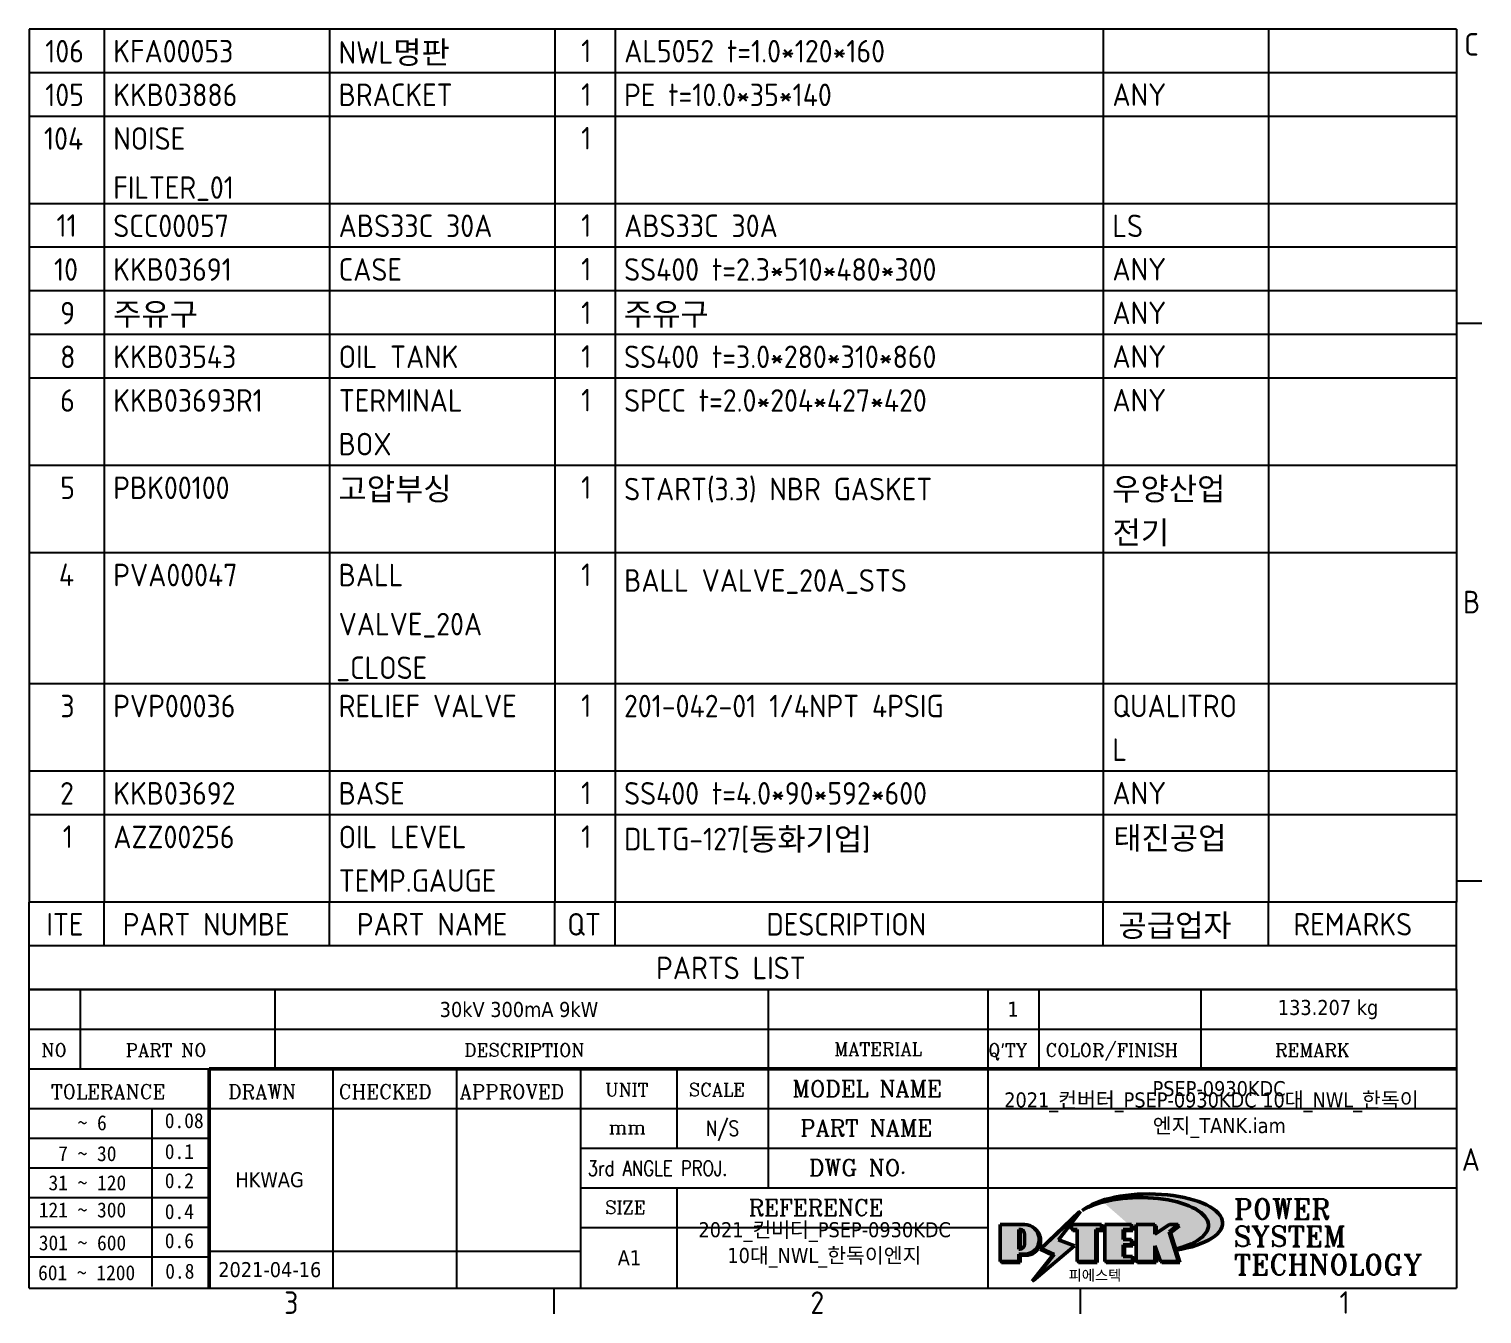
# Model space of a CAD drawing. Header units: millimetres. Extents: x 0 to 4205, y 0 to 2970.
# Drawn here: x 3155 to 4122, y 83 to 938 of the extents above; entities that cross this region are included whole.
import ezdxf
from ezdxf.enums import TextEntityAlignment as Align

# ---------------------------------------------------------------- set-up
doc = ezdxf.new("R2010")
doc.units = ezdxf.units.MM
doc.header["$LTSCALE"] = 5
doc.layers.get('0').update_dxf_attribs({"color": 3, "lineweight": 25})
for name, color, linetype, lineweight in [('경계(ISO)', 7, 'Continuous', 25), ('기호(ISO)', 5, 'Continuous', 25), ('제목(ISO)', 5, 'Continuous', 50), ('해치(ISO)', 7, 'Continuous', 18)]:
    doc.layers.add(name, color=color, linetype=linetype, lineweight=lineweight)
doc.styles.add('HAN_291', font='')
doc.styles.add('HAN_370', font='', dxfattribs={"width": 2})
doc.styles.add('RC_284', font='ROMANC.shx')
doc.styles.add('RC_287', font='ROMANC.shx')
doc.styles.add('RC_292', font='ROMANC.shx')
doc.styles.add('ROMANT_294', font='romant.shx')
doc.styles.add('문자 텍스트_PSTEK_POSCO', font='isocp.shx')
doc.styles.add('텍스트 스타일198', font='tahoma.ttf')
doc.styles.add('텍스트 스타일333', font='ROMANC.shx', dxfattribs={"width": 0.800000011920929})
doc.styles.get('HAN_291').set_extended_font_data('GulimChe')
doc.styles.get('HAN_370').set_extended_font_data('GulimChe')

# ---------------------------------------------------------------- blocks, each defined once
blk = doc.blocks.new('경계 Default Border')
at = {"layer": '경계(ISO)'}
for p, q in [((820.9999847412109, 148.5000038146973), (824.4000244140625, 148.5000038146973)), ((820.9999847412109, 74.25000190734863), (824.4000244140625, 74.25000190734863)), ((700.8333587646484, 20), (700.8333587646484, 16.59999966621399)), ((770.9166717529297, 20), (770.9166717529297, 16.59999966621399))]:
    blk.add_line(p, q, dxfattribs=at)
at = {"layer": '경계(ISO)', "color": 2, "char_height": 3.00000011920929, "attachment_point": 7, "style": '문자 텍스트_PSTEK_POSCO'}
for s, insert in [('C', (822.0445395201643, 184.0963944559917)), ('B', (821.878270202895, 109.8463944559917)), ('A', (821.7144008173592, 35.61784856929444)), ('3', (664.9602061896203, 16.57139439638704)), ('2', (735.0027394168841, 16.57139439638704)), ('1', (805.4443994374815, 16.59999988079071))]:
    blk.add_mtext(s, dxfattribs=dict(at, insert=insert))
blk = doc.blocks.new('제목 블록 PSTEK')
for color, points in [(252, [(317.2195697678507, 17.0593801673321), (322.0326348870767, 21.62682475217465), (322.2781991042243, 21.94392121864296), (317.0471853425802, 16.97985676345368), (318.7512090904202, 16.1899260703855), (316.0018030350395, 12.71868385740789), (316.3356552234328, 13.00206718743325), (318.9235935156908, 16.2694494742633)]), (5, [(321.6183518841322, 17.4193704504104), (319.5281351041078, 18.24969419629727), (322.4505835294948, 22.02344462252142), (317.2195697678507, 17.0593801673321), (318.9235935156908, 16.2694494742633), (316.1741874603099, 12.79820726128571)]), (1, [(324.4839107253602, 19.60711530335299), (325.2419748254881, 19.60711530335299), (325.2419748254881, 20.25857663940324), (321.2266040451076, 20.25857663940324), (321.2266040451076, 19.60711530335299), (321.9846681452406, 19.60711530335299), (321.9846681452406, 15.3430047401139), (324.4839107253602, 15.3430047401139)]), (252, [(321.9846681452406, 19.60711530335299), (321.4042753185749, 19.60711530335299), (321.4042753185749, 19.45905590879572), (321.9846681452406, 19.45905590879572)]), (252, [(324.6615819988275, 19.45905590879572), (325.4196460989604, 19.45905590879572), (325.4196460989604, 20.11051724484596), (325.2419748254881, 20.11051724484596), (325.2419748254881, 19.60711530335299), (324.4839107253602, 19.60711530335299), (324.4839107253602, 15.3430047401139), (322.1623394187076, 15.3430047401139), (322.1623394187076, 15.19494534555726), (324.6615819988275, 15.19494534555726)]), (1, [(329.2277337269622, 20.25857663940324), (325.65654113025, 20.25857663940324), (325.65654113025, 15.3430047401139), (329.3580259941756, 15.3430047401139), (329.3580259941756, 15.9944660761648), (328.1137701654877, 15.9944660761648), (328.1137701654877, 17.56360607323003), (329.2277337269622, 17.56360607323003), (329.2277337269622, 18.25543873810179), (328.1137701654877, 18.25543873810179), (328.1137701654877, 19.60711530335299), (329.2277337269622, 19.60711530335299)]), (252, [(328.2914414389548, 19.45905590879572), (329.4054050004294, 19.45905590879572), (329.4054050004294, 20.11051724484596), (329.2277337269622, 20.11051724484596), (329.2277337269622, 19.60711530335299), (328.1137701654877, 19.60711530335299), (328.1137701654877, 18.25543873810179), (328.2914414389548, 18.25543873810179)]), (1, [(332.3312149849806, 20.25857663940324), (329.8592894925411, 20.25857663940324), (329.8592894925411, 15.3430047401139), (332.3312149849806, 15.3430047401139), (332.3312149849806, 17.4318630164523), (333.0701931098801, 15.3430047401139), (335.4855464857051, 15.3430047401139), (334.2514536401189, 19.30614745124769), (335.4379594596742, 20.25857663940324), (334.3071782107978, 20.25857663940324), (332.3312149849806, 18.99741471888304)]), (252, [(332.5088862584528, 20.1105172448466), (332.3312149849806, 20.1105172448466), (332.3312149849806, 18.99741471888368), (332.5088862584528, 19.11081371413894)]), (252, [(335.6156307331414, 20.11051724484596), (335.2535118015555, 20.11051724484596), (334.2514536401189, 19.30614745124769), (335.4855464857051, 15.3430047401139), (333.1954852176545, 15.3430047401139), (333.2478643833523, 15.19494534555726), (335.6632177591723, 15.19494534555726), (334.4291249135862, 19.15808805669106)]), (252, [(328.2914414389548, 17.41554667867274), (329.4054050004294, 17.41554667867274), (329.4054050004294, 18.10737934354514), (329.2277337269622, 18.10737934354514), (329.2277337269622, 17.56360607323003), (328.1137701654877, 17.56360607323003), (328.1137701654877, 15.9944660761648), (328.2914414389548, 15.9944660761648)]), (252, [(332.5088862584528, 16.92964231796647), (332.3312149849806, 17.43186301645164), (332.3312149849806, 15.3430047401139), (330.0369607660135, 15.3430047401139), (330.0369607660135, 15.19494534555726), (332.5088862584528, 15.19494534555726)]), (252, [(329.5356972676428, 15.8464066816075), (329.3580259941756, 15.8464066816075), (329.3580259941756, 15.3430047401139), (325.8342124037171, 15.3430047401139), (325.8342124037171, 15.19494534555726), (329.5356972676428, 15.19494534555726)])]:
    blk.add_hatch(color=color).paths.add_polyline_path(points)
h = blk.add_hatch(color=1)
edge = h.paths.add_edge_path(flags=0)
edge.add_line((314.2242174273352, 19.60711530335299), (314.2242174273352, 17.00126995915134))
edge.add_line((314.2242174273352, 17.00126995915134), (314.3485873187598, 17.00126995915134))
edge.add_arc((314.3485873187598, 17.6527312952023), 0.6514613360509371, 270, 360)
edge.add_line((315.0000486548106, 17.6527312952023), (315.0000486548106, 18.95565396730211))
edge.add_arc((314.3485873187598, 18.95565396730212), 0.6514613360508712, 0, 90)
edge.add_line((314.3485873187598, 19.60711530335299), (314.2242174273352, 19.60711530335299))
edge = h.paths.add_edge_path()
edge.add_arc((314.9847713324306, 18.28938669179658), 1.969189947606664, 269.9999999999959, 450)
edge.add_line((314.9847713324306, 20.25857663940318), (311.7664314776902, 20.25857663940324))
edge.add_line((311.7664314776902, 20.25857663940324), (311.7664314776902, 15.3430047401139))
edge.add_line((311.7664314776902, 15.3430047401139), (314.2242174273352, 15.3430047401139))
edge.add_line((314.2242174273352, 15.3430047401139), (314.2242174273352, 16.32019674418991))
edge.add_line((314.2242174273352, 16.32019674418991), (314.9847713324307, 16.32019674418991))
h = blk.add_hatch(color=252)
edge = h.paths.add_edge_path()
edge.add_arc((314.9847713324309, 18.28938669179657), 1.969189947606666, 270, 406.8278729790604)
edge.add_arc((315.1624426058984, 18.1413272972396), 1.969189947606962, -90, 53.560984836317004, ccw=False)
edge.add_line((315.1624426058984, 16.17213734963263), (314.4018887008024, 16.17213734963263))
edge.add_line((314.4018887008024, 16.17213734963263), (314.4018887008024, 15.19494534555726))
edge.add_line((314.4018887008024, 15.19494534555726), (311.9441027511573, 15.19494534555726))
edge.add_line((311.9441027511573, 15.19494534555726), (311.9441027511573, 15.3430047401139))
edge.add_line((311.9441027511573, 15.3430047401139), (314.2242174273352, 15.3430047401139))
edge.add_line((314.2242174273352, 15.3430047401139), (314.2242174273352, 16.32019674418991))
edge.add_line((314.2242174273352, 16.32019674418991), (314.9847713324309, 16.32019674418991))
h = blk.add_hatch(color=252)
edge = h.paths.add_edge_path()
edge.add_line((314.4018887008024, 19.45905590879572), (314.5262585922315, 19.45905590879572))
edge.add_arc((314.5262585922314, 18.80759457274939), 0.6514613360463194, 60.4189348879147, 90.00000000000318, ccw=False)
edge.add_arc((314.3485873187602, 18.95565396730057), 0.6514613360524251, 39.96992292766206, 90.00000000009999)
edge.add_line((314.3485873187591, 19.60711530335307), (314.2242174273352, 19.60711530335298))
edge.add_line((314.2242174273352, 19.60711530335299), (314.2242174273352, 17.00126995915134))
edge.add_line((314.2242174273352, 17.00126995915134), (314.3485873187591, 17.00126995915134))
edge.add_arc((314.3485873187568, 17.652731295233), 0.6514613360816299, 270.0000000002, 274.6930825552478)
edge.add_line((314.4018887008024, 17.0034541317032), (314.4018887008024, 19.45905590879572))
at = {"layer": '해치(ISO)'}
h = blk.add_hatch(color=140, dxfattribs=at)
edge = h.paths.add_edge_path()
edge.add_ellipse((330.3660919371412, 20.15576403068321), major_axis=(9.100907360794343, 0), ratio=0.4069904968023172, start_angle=301.3098473703837, end_angle=507.7436900681698)
edge.add_ellipse((331.5340919371412, 20.4634168429492), major_axis=(-9.82350664112931, 0), ratio=0.3942600559756514, start_angle=111.51207141178469, end_angle=334.47025347086895, ccw=False)
edge.add_line((335.1363447531188, 16.8601935978785), (335.0955236905705, 16.99119398620872))
at = {"color": 180}
for p, q in [((182.475792979055, 11.79100474011392), (182.4757929790549, 51.56524660363496)), ((182.4757929790549, 51.56524660363496), (372.4757929537551, 51.56524660363496)), ((189.2651435055721, 51.56524660363496), (189.2651435055722, 41.00524660363494)), ((215.2152739891528, 41.00524660363494), (215.2152739891528, 51.56524660363496)), ((280.8758854511282, 51.56524660363496), (280.8758854511282, 41.00524660363494)), ((310.0881549537552, 51.56524660363496), (310.0881549537553, 41.00524660363494)), ((316.9044520275131, 51.56524660363496), (316.9044520275127, 41.00524660363494)), ((338.4566026226726, 51.56524660363496), (338.4566026226727, 41.00524660363494)), ((372.4757929537551, 51.56524660363496), (372.4757929537551, 11.79100474011389)), ((182.475792979055, 46.2852466036349), (372.4757929537551, 46.28524660363492)), ((182.475792979055, 41.00524660363493), (206.451475290024, 41.00524660363493)), ((222.9401812389276, 11.79100474011392), (222.9401812389276, 41.00524660363494)), ((239.4288871878316, 11.79100474011392), (239.4288871878316, 41.00524660363494)), ((255.9175931367356, 11.79100474011392), (255.9175931367356, 41.00524660363494)), ((268.6918866058747, 41.00524660363494), (268.6918866058747, 30.44524660363498)), ((280.8758854511282, 41.00524660363494), (280.8758854511282, 25.16524660363502)), ((310.088154953755, 41.00524660363494), (310.088154953755, 11.79100474011392)), ((182.475792979055, 35.72524660363497), (206.451475290024, 35.72524660363497)), ((198.8621818849491, 12.02524660363491), (198.8621818849491, 35.72524660363497)), ((206.451475290024, 35.72524660363497), (372.4757929537551, 35.72524660363497)), ((182.475792979055, 31.77524660363492), (206.451475290024, 31.77524660363492)), ((255.917593136736, 30.44524660363498), (372.4757929537552, 30.44524660363501)), ((182.475792979055, 27.82524660363487), (206.451475290024, 27.82524660363487)), ((255.9175931367359, 25.16524660363502), (372.4757929537552, 25.165246603635)), ((268.6918866058744, 25.16524660363502), (268.6918866058744, 11.79100474011392)), ((182.475792979055, 23.87524660363505), (206.451475290024, 23.87524660363505)), ((182.475792979055, 19.92524660363478), (206.451475290024, 19.92524660363478)), ((255.9175931367359, 19.88524660363481), (310.0881549537553, 19.88524660363481)), ((182.475792979055, 15.97524660363496), (206.451475290024, 15.97524660363496)), ((206.451475290024, 16.74100474011396), (255.9175931367359, 16.74100474011396)), ((182.475792979055, 11.79100474011392), (372.4757929537551, 11.79100474011389))]:
    blk.add_line(p, q, dxfattribs=at)
at = {"color": 7, "lineweight": 50}
for p, q in [((206.4514752900237, 11.79100474011392), (206.4514752900237, 41.00524660363494)), ((206.451475290024, 41.00524660363494), (372.4757929537551, 41.00524660363496))]:
    blk.add_line(p, q, dxfattribs=at)
at = {"color": 7}
for p, q in [((322.2781991042243, 21.94392121864296), (317.0471853425802, 16.97985676345368)), ((322.4505835294948, 22.02344462252142), (317.2195697678507, 17.0593801673321)), ((317.2195697678507, 17.0593801673321), (322.0326348870767, 21.62682475217465)), ((319.5281351041078, 18.24969419629727), (322.4505835294948, 22.02344462252142)), ((322.0326348870767, 21.62682475217465), (322.2781991042243, 21.94392121864296)), ((311.7664314776902, 20.25900474011391), (311.7664314776902, 15.34300474011391)), ((314.9847713324309, 20.25857663940324), (311.7664314776902, 20.25857663940324)), ((314.9847713324309, 20.25857663940324), (311.7664314776902, 20.25857663940324)), ((311.7664314776902, 20.25857663940324), (311.7664314776902, 15.3430047401139)), ((314.2242174273352, 17.00126995915134), (314.2242174273352, 19.60711530335299)), ((314.2242174273352, 19.60711530335299), (314.3485873187591, 19.60711530335299)), ((314.3485873187591, 19.60711530335299), (314.2242174273352, 19.60711530335299)), ((314.2242174273352, 19.60711530335299), (314.2242174273352, 17.00126995915134)), ((314.2242174273352, 17.00126995915134), (314.2242174273352, 19.60711530335299)), ((314.2242174273352, 19.60711530335299), (314.3485873187591, 19.60711530335299)), ((314.4018887008024, 19.45905590879572), (314.5262585922314, 19.45905590879572)), ((314.4018887008024, 17.0034541317032), (314.4018887008024, 19.45905590879572)), ((325.2419748254881, 20.25857663940324), (321.2266040451076, 20.25857663940324)), ((321.2266040451076, 20.25857663940324), (321.2266040451076, 19.60711530335299)), ((325.2419748254881, 20.25857663940324), (321.2266040451076, 20.25857663940324)), ((321.2266040451076, 20.25857663940324), (321.2266040451076, 19.60711530335299)), ((321.2266040451076, 19.60711530335299), (321.9846681452406, 19.60711530335299)), ((321.2266040451076, 19.60711530335299), (321.9846681452406, 19.60711530335299)), ((321.4042753185749, 19.60711530335299), (321.4042753185749, 19.45905590879572)), ((321.9846681452406, 19.60711530335299), (321.4042753185749, 19.60711530335299)), ((321.4042753185749, 19.45905590879572), (321.9846681452406, 19.45905590879572)), ((321.9846681452406, 19.60711530335299), (321.9846681452406, 15.3430047401139)), ((321.9846681452406, 19.45905590879572), (321.9846681452406, 19.60711530335299)), ((321.9846681452406, 19.60711530335299), (321.9846681452406, 15.3430047401139)), ((324.4839107253602, 19.60711530335299), (325.2419748254881, 19.60711530335299)), ((324.4839107253602, 15.3430047401139), (324.4839107253602, 19.60711530335299)), ((325.2419748254881, 19.60711530335299), (324.4839107253602, 19.60711530335299)), ((324.4839107253602, 19.60711530335299), (324.4839107253602, 15.3430047401139)), ((324.4839107253602, 19.60711530335299), (325.2419748254881, 19.60711530335299)), ((324.4839107253602, 15.3430047401139), (324.4839107253602, 19.60711530335299)), ((324.6615819988275, 19.45905590879572), (325.4196460989604, 19.45905590879572)), ((324.6615819988275, 15.19494534555726), (324.6615819988275, 19.45905590879572)), ((325.2419748254881, 19.60711530335299), (325.2419748254881, 20.25857663940324)), ((325.2419748254881, 19.60711530335299), (325.2419748254881, 20.25857663940324)), ((325.4196460989604, 20.11051724484596), (325.2419748254881, 20.11051724484596)), ((325.2419748254881, 20.11051724484596), (325.2419748254881, 19.60711530335299)), ((325.4196460989604, 19.45905590879572), (325.4196460989604, 20.11051724484596)), ((329.2277337269622, 20.25857663940324), (325.65654113025, 20.25857663940324)), ((325.65654113025, 20.25857663940324), (325.65654113025, 15.3430047401139)), ((325.65654113025, 20.25857663940324), (325.65654113025, 15.3430047401139)), ((329.2277337269622, 20.25857663940324), (325.65654113025, 20.25857663940324)), ((328.1137701654877, 18.25543873810179), (328.1137701654877, 19.60711530335299)), ((328.1137701654877, 19.60711530335299), (329.2277337269622, 19.60711530335299)), ((329.2277337269622, 19.60711530335299), (328.1137701654877, 19.60711530335299)), ((328.1137701654877, 19.60711530335299), (328.1137701654877, 18.25543873810179)), ((328.1137701654877, 18.25543873810179), (328.1137701654877, 19.60711530335299)), ((328.1137701654877, 19.60711530335299), (329.2277337269622, 19.60711530335299)), ((328.2914414389548, 18.25543873810179), (328.2914414389548, 19.45905590879572)), ((328.2914414389548, 19.45905590879572), (329.4054050004294, 19.45905590879572)), ((329.2277337269622, 19.60711530335299), (329.2277337269622, 20.25857663940324)), ((329.2277337269622, 19.60711530335299), (329.2277337269622, 20.25857663940324)), ((329.4054050004294, 20.11051724484596), (329.2277337269622, 20.11051724484596)), ((329.2277337269622, 20.11051724484596), (329.2277337269622, 19.60711530335299)), ((329.4054050004294, 19.45905590879572), (329.4054050004294, 20.11051724484596)), ((332.3312149849806, 20.25857663940324), (329.8592894925411, 20.25857663940324)), ((329.8592894925411, 20.25857663940324), (329.8592894925411, 15.3430047401139)), ((329.8592894925411, 20.25857663940324), (329.8592894925411, 15.3430047401139)), ((332.3312149849806, 20.25857663940324), (329.8592894925411, 20.25857663940324)), ((334.3071782107978, 20.25857663940324), (332.3312149849806, 18.99741471888304)), ((332.3312149849806, 18.99741471888304), (332.3312149849806, 20.25857663940324)), ((334.3071782107978, 20.25857663940324), (332.3312149849806, 18.99741471888304)), ((332.3312149849806, 18.99741471888304), (332.3312149849806, 20.25857663940324)), ((332.5088862584528, 20.1105172448466), (332.3312149849806, 20.1105172448466)), ((332.3312149849806, 20.1105172448466), (332.3312149849806, 18.99741471888368)), ((332.5088862584528, 19.11081371413894), (332.5088862584528, 20.1105172448466)), ((334.2514536401189, 19.30614745124769), (335.4379594596742, 20.25857663940324)), ((334.2514536401189, 19.30614745124769), (335.4379594596742, 20.25857663940324)), ((335.2535118015555, 20.11051724484596), (334.2514536401189, 19.30614745124769)), ((335.4379594596742, 20.25857663940324), (334.3071782107978, 20.25857663940324)), ((335.4379594596742, 20.25857663940324), (334.3071782107978, 20.25857663940324)), ((334.4291249135862, 19.15808805669104), (335.6156307331414, 20.11051724484596)), ((335.6156307331414, 20.11051724484596), (335.2535118015555, 20.11051724484596)), ((315.0000486548106, 18.95565396730275), (315.0000486548106, 17.65273129520161)), ((315.0000486548106, 18.95565396730275), (315.0000486548106, 17.65273129520161)), ((316.1741874603099, 12.79820726128571), (321.6183518841322, 17.4193704504104)), ((321.6183518841322, 17.4193704504104), (319.5281351041078, 18.24969419629727)), ((329.2277337269622, 18.25543873810179), (328.1137701654877, 18.25543873810179)), ((328.1137701654877, 18.25543873810179), (328.2914414389548, 18.25543873810179)), ((329.2277337269622, 18.25543873810179), (328.1137701654877, 18.25543873810179)), ((328.1137701654877, 17.56360607323003), (329.2277337269622, 17.56360607323003)), ((328.1137701654877, 15.9944660761648), (328.1137701654877, 17.56360607323003)), ((329.2277337269622, 17.56360607323003), (328.1137701654877, 17.56360607323003)), ((328.1137701654877, 17.56360607323003), (328.1137701654877, 15.9944660761648)), ((328.1137701654877, 17.56360607323003), (329.2277337269622, 17.56360607323003)), ((328.1137701654877, 15.9944660761648), (328.1137701654877, 17.56360607323003)), ((328.2914414389548, 15.9944660761648), (328.2914414389548, 17.41554667867274)), ((328.2914414389548, 17.41554667867274), (329.4054050004294, 17.41554667867274)), ((329.2277337269622, 17.56360607323003), (329.2277337269622, 18.25543873810179)), ((329.2277337269622, 17.56360607323003), (329.2277337269622, 18.25543873810179)), ((329.4054050004294, 18.10737934354514), (329.2277337269622, 18.10737934354514)), ((329.2277337269622, 18.10737934354514), (329.2277337269622, 17.56360607323003)), ((329.4054050004294, 17.41554667867274), (329.4054050004294, 18.10737934354514)), ((332.3312149849806, 18.99741471888368), (332.5088862584528, 19.11081371413894)), ((332.3312149849806, 17.4318630164523), (333.0701931098801, 15.3430047401139)), ((332.3312149849806, 15.3430047401139), (332.3312149849806, 17.4318630164523)), ((332.5088862584528, 16.92964231796647), (332.3312149849806, 17.43186301645164)), ((332.3312149849806, 17.43186301645164), (332.3312149849806, 15.3430047401139)), ((332.3312149849806, 17.4318630164523), (333.0701931098801, 15.3430047401139)), ((332.3312149849806, 15.3430047401139), (332.3312149849806, 17.4318630164523)), ((335.4855464857051, 15.3430047401139), (334.2514536401189, 19.30614745124769)), ((334.2514536401189, 19.30614745124769), (335.4855464857051, 15.3430047401139)), ((335.4855464857051, 15.3430047401139), (334.2514536401189, 19.30614745124769)), ((335.6632177591723, 15.19494534555726), (334.4291249135862, 19.15808805669104)), ((345.0447381189468, 17.50375595811051), (344.9867755289346, 17.689895936919)), ((314.3485873187591, 17.00126995915134), (314.2242174273352, 17.00126995915134)), ((314.2242174273352, 17.00126995915134), (314.3485873187591, 17.00126995915134)), ((314.3485873187591, 17.00126995915134), (314.2242174273352, 17.00126995915134)), ((314.2242174273352, 16.32019674418991), (314.9847713324309, 16.32019674418991)), ((314.2242174273352, 15.3430047401139), (314.2242174273352, 16.32019674418991)), ((314.9847713324309, 16.32019674418991), (314.2242174273352, 16.32019674418991)), ((314.2242174273352, 16.32019674418991), (314.2242174273352, 15.3430047401139)), ((314.2242174273352, 16.32019674418991), (314.9847713324309, 16.32019674418991)), ((314.2242174273352, 15.3430047401139), (314.2242174273352, 16.32019674418991)), ((314.4018887008024, 16.17213734963263), (315.162442605898, 16.17213734963263)), ((314.4018887008024, 15.19494534555726), (314.4018887008024, 16.17213734963263)), ((318.7512090904202, 16.1899260703855), (316.0018030350395, 12.71868385740789)), ((318.9235935156908, 16.2694494742633), (316.1741874603099, 12.79820726128571)), ((316.3356552234328, 13.00206718743325), (318.9235935156908, 16.2694494742633)), ((317.0471853425802, 16.97985676345368), (318.7512090904202, 16.1899260703855)), ((318.9235935156908, 16.2694494742633), (317.2195697678507, 17.0593801673321)), ((317.2195697678507, 17.0593801673321), (318.9235935156908, 16.2694494742633)), ((329.3580259941756, 15.9944660761648), (328.1137701654877, 15.9944660761648)), ((328.1137701654877, 15.9944660761648), (328.2914414389548, 15.9944660761648)), ((329.3580259941756, 15.9944660761648), (328.1137701654877, 15.9944660761648)), ((329.3580259941756, 15.3430047401139), (329.3580259941756, 15.9944660761648)), ((329.3580259941756, 15.3430047401139), (329.3580259941756, 15.9944660761648)), ((329.5356972676428, 15.8464066816075), (329.3580259941756, 15.8464066816075)), ((329.3580259941756, 15.8464066816075), (329.3580259941756, 15.3430047401139)), ((329.5356972676428, 15.19494534555726), (329.5356972676428, 15.8464066816075)), ((332.5088862584528, 15.19494534555726), (332.5088862584528, 16.92964231796647)), ((311.7664314776902, 15.3430047401139), (314.2242174273352, 15.3430047401139)), ((311.7664314776902, 15.3430047401139), (314.2242174273352, 15.3430047401139)), ((314.2242174273352, 15.3430047401139), (311.9441027511573, 15.3430047401139)), ((311.9441027511573, 15.3430047401139), (311.9441027511573, 15.19494534555726)), ((311.9441027511573, 15.19494534555726), (314.4018887008024, 15.19494534555726)), ((321.9846681452406, 15.3430047401139), (324.4839107253602, 15.3430047401139)), ((321.9846681452406, 15.3430047401139), (324.4839107253602, 15.3430047401139)), ((324.4839107253602, 15.3430047401139), (322.1623394187076, 15.3430047401139)), ((322.1623394187076, 15.3430047401139), (322.1623394187076, 15.19494534555726)), ((322.1623394187076, 15.19494534555726), (324.6615819988275, 15.19494534555726)), ((325.65654113025, 15.3430047401139), (329.3580259941756, 15.3430047401139)), ((325.65654113025, 15.3430047401139), (329.3580259941756, 15.3430047401139)), ((329.3580259941756, 15.3430047401139), (325.8342124037171, 15.3430047401139)), ((325.8342124037171, 15.3430047401139), (325.8342124037171, 15.19494534555726)), ((325.8342124037171, 15.19494534555726), (329.5356972676428, 15.19494534555726)), ((329.8592894925411, 15.3430047401139), (332.3312149849806, 15.3430047401139)), ((329.8592894925411, 15.3430047401139), (332.3312149849806, 15.3430047401139)), ((332.3312149849806, 15.3430047401139), (330.0369607660135, 15.3430047401139)), ((330.0369607660135, 15.3430047401139), (330.0369607660135, 15.19494534555726)), ((330.0369607660135, 15.19494534555726), (332.5088862584528, 15.19494534555726)), ((333.0701931098801, 15.3430047401139), (335.4855464857051, 15.3430047401139)), ((333.0701931098801, 15.3430047401139), (335.4855464857051, 15.3430047401139)), ((335.4855464857051, 15.3430047401139), (333.1954852176545, 15.3430047401139)), ((333.1954852176545, 15.3430047401139), (333.2478643833523, 15.19494534555726)), ((333.2478643833523, 15.19494534555726), (335.6632177591723, 15.19494534555726)), ((316.0018030350395, 12.71868385740789), (316.3356552234328, 13.00206718743325))]:
    blk.add_line(p, q, dxfattribs=at)
at = {"color": 5}
for p, q in [((322.4505835294948, 22.02344462252142), (317.2195697678507, 17.0593801673321)), ((319.5281351041078, 18.24969419629727), (322.4505835294948, 22.02344462252142)), ((316.1741874603099, 12.79820726128571), (321.6183518841322, 17.4193704504104)), ((321.6183518841322, 17.4193704504104), (319.5281351041078, 18.24969419629727)), ((318.9235935156908, 16.2694494742633), (316.1741874603099, 12.79820726128571)), ((317.2195697678507, 17.0593801673321), (318.9235935156908, 16.2694494742633))]:
    blk.add_line(p, q, dxfattribs=at)
at = {"color": 1}
for p, q in [((314.9847713324309, 20.25857663940324), (311.7664314776902, 20.25857663940324)), ((311.7664314776902, 20.25857663940324), (311.7664314776902, 15.3430047401139)), ((314.2242174273352, 17.00126995915134), (314.2242174273352, 19.60711530335299)), ((314.2242174273352, 19.60711530335299), (314.3485873187591, 19.60711530335299)), ((325.2419748254881, 20.25857663940324), (321.2266040451076, 20.25857663940324)), ((321.2266040451076, 20.25857663940324), (321.2266040451076, 19.60711530335299)), ((321.2266040451076, 19.60711530335299), (321.9846681452406, 19.60711530335299)), ((321.9846681452406, 19.60711530335299), (321.9846681452406, 15.3430047401139)), ((324.4839107253602, 19.60711530335299), (325.2419748254881, 19.60711530335299)), ((324.4839107253602, 15.3430047401139), (324.4839107253602, 19.60711530335299)), ((325.2419748254881, 19.60711530335299), (325.2419748254881, 20.25857663940324)), ((329.2277337269622, 20.25857663940324), (325.65654113025, 20.25857663940324)), ((325.65654113025, 20.25857663940324), (325.65654113025, 15.3430047401139)), ((328.1137701654877, 18.25543873810179), (328.1137701654877, 19.60711530335299)), ((328.1137701654877, 19.60711530335299), (329.2277337269622, 19.60711530335299)), ((329.2277337269622, 19.60711530335299), (329.2277337269622, 20.25857663940324)), ((332.3312149849806, 20.25857663940324), (329.8592894925411, 20.25857663940324)), ((329.8592894925411, 20.25857663940324), (329.8592894925411, 15.3430047401139)), ((334.3071782107978, 20.25857663940324), (332.3312149849806, 18.99741471888304)), ((332.3312149849806, 18.99741471888304), (332.3312149849806, 20.25857663940324)), ((334.2514536401189, 19.30614745124769), (335.4379594596742, 20.25857663940324)), ((335.4379594596742, 20.25857663940324), (334.3071782107978, 20.25857663940324)), ((315.0000486548106, 18.95565396730275), (315.0000486548106, 17.65273129520161)), ((329.2277337269622, 18.25543873810179), (328.1137701654877, 18.25543873810179)), ((328.1137701654877, 17.56360607323003), (329.2277337269622, 17.56360607323003)), ((328.1137701654877, 15.9944660761648), (328.1137701654877, 17.56360607323003)), ((329.2277337269622, 17.56360607323003), (329.2277337269622, 18.25543873810179)), ((332.3312149849806, 17.4318630164523), (333.0701931098801, 15.3430047401139)), ((332.3312149849806, 15.3430047401139), (332.3312149849806, 17.4318630164523)), ((335.4855464857051, 15.3430047401139), (334.2514536401189, 19.30614745124769)), ((314.3485873187591, 17.00126995915134), (314.2242174273352, 17.00126995915134)), ((314.2242174273352, 16.32019674418991), (314.9847713324309, 16.32019674418991)), ((314.2242174273352, 15.3430047401139), (314.2242174273352, 16.32019674418991)), ((329.3580259941756, 15.9944660761648), (328.1137701654877, 15.9944660761648)), ((329.3580259941756, 15.3430047401139), (329.3580259941756, 15.9944660761648)), ((311.7664314776902, 15.3430047401139), (314.2242174273352, 15.3430047401139)), ((321.9846681452406, 15.3430047401139), (324.4839107253602, 15.3430047401139)), ((325.65654113025, 15.3430047401139), (329.3580259941756, 15.3430047401139)), ((329.8592894925411, 15.3430047401139), (332.3312149849806, 15.3430047401139)), ((333.0701931098801, 15.3430047401139), (335.4855464857051, 15.3430047401139))]:
    blk.add_line(p, q, dxfattribs=at)
at = {"color": 7}
for centre, radius, start, end in [((314.3485873187598, 18.95565396730211), 0.6514613360508712, 0, 90), ((314.3485873187602, 18.95565396730057), 0.6514613360524251, 39.96992292766117, 90), ((314.3485873187598, 18.95565396730212), 0.6514613360508712, 0, 90), ((314.5262585922314, 18.80759457274939), 0.6514613360463193, 60.41893488791137, 90), ((314.9847713324309, 18.28938669179658), 1.969189947606665, 270, 90), ((314.9847713324309, 18.28938669179658), 1.969189947606665, 270, 90), ((314.9847713324307, 18.2893866917965), 1.969189947606594, 270, 46.82787297909833), ((315.1624426058984, 18.1413272972396), 1.969189947606961, 270, 53.56098483636067), ((314.3485873187597, 17.65273129520228), 0.6514613360509381, 270, 0), ((314.3485873187598, 17.6527312952023), 0.6514613360509381, 270, 0), ((314.3485873187568, 17.652731295233), 0.6514613360816299, 270, 274.6930825552478)]:
    blk.add_arc(centre, radius, start, end, dxfattribs=at)
at = {"color": 1}
for centre, radius, start, end in [((314.3485873187598, 18.95565396730211), 0.6514613360508712, 0, 90), ((314.9847713324309, 18.28938669179657), 1.969189947606665, 270, 90), ((314.3485873187598, 17.6527312952023), 0.6514613360509381, 270, 0)]:
    blk.add_arc(centre, radius, start, end, dxfattribs=at)
at = {"layer": '제목(ISO)', "lineweight": 18}
blk.add_line((182.475792979055, 35.72500474011393), (182.475792979055, 11.79100474011392), dxfattribs=at)
at = {"layer": '제목(ISO)'}
for p, q in [((322.2781991042243, 21.94392121864296), (317.0471853425802, 16.97985676345368)), ((322.4505835294948, 22.02344462252142), (317.2195697678507, 17.0593801673321)), ((317.2195697678507, 17.0593801673321), (322.0326348870767, 21.62682475217465)), ((319.5281351041078, 18.24969419629727), (322.4505835294948, 22.02344462252142)), ((322.0326348870767, 21.62682475217465), (322.2781991042243, 21.94392121864296)), ((314.9847713324306, 20.25857663940324), (311.7664314776902, 20.25857663940324)), ((311.7664314776902, 20.25857663940324), (311.7664314776902, 15.3430047401139)), ((314.2242174273352, 17.00126995915134), (314.2242174273352, 19.60711530335299)), ((314.2242174273352, 19.60711530335299), (314.3485873187598, 19.60711530335299)), ((314.3485873187591, 19.60711530335299), (314.2242174273352, 19.60711530335299)), ((314.2242174273352, 19.60711530335299), (314.2242174273352, 17.00126995915134)), ((314.4018887008024, 19.45905590879572), (314.5262585922314, 19.45905590879572)), ((314.4018887008024, 17.0034541317032), (314.4018887008024, 19.45905590879572)), ((325.2419748254881, 20.25857663940324), (321.2266040451076, 20.25857663940324)), ((321.2266040451076, 20.25857663940324), (321.2266040451076, 19.60711530335299)), ((321.2266040451076, 19.60711530335299), (321.9846681452406, 19.60711530335299)), ((321.9846681452406, 19.60711530335299), (321.4042753185749, 19.60711530335299)), ((321.4042753185749, 19.60711530335299), (321.4042753185749, 19.45905590879572)), ((321.4042753185749, 19.45905590879572), (321.9846681452406, 19.45905590879572)), ((321.9846681452406, 19.60711530335299), (321.9846681452406, 15.3430047401139)), ((321.9846681452406, 19.45905590879572), (321.9846681452406, 19.60711530335299)), ((324.4839107253602, 19.60711530335299), (325.2419748254881, 19.60711530335299)), ((324.4839107253602, 15.3430047401139), (324.4839107253602, 19.60711530335299)), ((325.2419748254881, 19.60711530335299), (324.4839107253602, 19.60711530335299)), ((324.4839107253602, 19.60711530335299), (324.4839107253602, 15.3430047401139)), ((324.6615819988275, 19.45905590879572), (325.4196460989604, 19.45905590879572)), ((324.6615819988275, 15.19494534555726), (324.6615819988275, 19.45905590879572)), ((325.2419748254881, 19.60711530335299), (325.2419748254881, 20.25857663940324)), ((325.4196460989604, 20.11051724484596), (325.2419748254881, 20.11051724484596)), ((325.2419748254881, 20.11051724484596), (325.2419748254881, 19.60711530335299)), ((325.4196460989604, 19.45905590879572), (325.4196460989604, 20.11051724484596)), ((329.2277337269622, 20.25857663940324), (325.65654113025, 20.25857663940324)), ((325.65654113025, 20.25857663940324), (325.65654113025, 15.3430047401139)), ((328.1137701654877, 18.25543873810179), (328.1137701654877, 19.60711530335299)), ((328.1137701654877, 19.60711530335299), (329.2277337269622, 19.60711530335299)), ((329.2277337269622, 19.60711530335299), (328.1137701654877, 19.60711530335299)), ((328.1137701654877, 19.60711530335299), (328.1137701654877, 18.25543873810179)), ((328.2914414389548, 19.45905590879572), (329.4054050004294, 19.45905590879572)), ((328.2914414389548, 18.25543873810179), (328.2914414389548, 19.45905590879572)), ((329.2277337269622, 19.60711530335299), (329.2277337269622, 20.25857663940324)), ((329.4054050004294, 20.11051724484596), (329.2277337269622, 20.11051724484596)), ((329.2277337269622, 20.11051724484596), (329.2277337269622, 19.60711530335299)), ((329.4054050004294, 19.45905590879572), (329.4054050004294, 20.11051724484596)), ((332.3312149849806, 20.25857663940324), (329.8592894925411, 20.25857663940324)), ((329.8592894925411, 20.25857663940324), (329.8592894925411, 15.3430047401139)), ((334.3071782107978, 20.25857663940324), (332.3312149849806, 18.99741471888304)), ((332.3312149849806, 18.99741471888304), (332.3312149849806, 20.25857663940324)), ((332.5088862584528, 20.1105172448466), (332.3312149849806, 20.1105172448466)), ((332.3312149849806, 20.1105172448466), (332.3312149849806, 18.99741471888368)), ((332.5088862584528, 19.11081371413894), (332.5088862584528, 20.1105172448466)), ((334.2514536401189, 19.30614745124769), (335.4379594596742, 20.25857663940324)), ((335.2535118015555, 20.11051724484596), (334.2514536401189, 19.30614745124769)), ((335.4379594596742, 20.25857663940324), (334.3071782107978, 20.25857663940324)), ((334.4291249135862, 19.15808805669106), (335.6156307331414, 20.11051724484596)), ((335.6156307331414, 20.11051724484596), (335.2535118015555, 20.11051724484596)), ((315.0000486548106, 18.95565396730211), (315.0000486548106, 17.6527312952023)), ((316.1741874603099, 12.79820726128571), (321.6183518841322, 17.4193704504104)), ((321.6183518841322, 17.4193704504104), (319.5281351041078, 18.24969419629727)), ((329.2277337269622, 18.25543873810179), (328.1137701654877, 18.25543873810179)), ((328.1137701654877, 18.25543873810179), (328.2914414389548, 18.25543873810179)), ((328.1137701654877, 15.9944660761648), (328.1137701654877, 17.56360607323003)), ((328.1137701654877, 17.56360607323003), (329.2277337269622, 17.56360607323003)), ((329.2277337269622, 17.56360607323003), (328.1137701654877, 17.56360607323003)), ((328.1137701654877, 17.56360607323003), (328.1137701654877, 15.9944660761648)), ((328.2914414389548, 17.41554667867274), (329.4054050004294, 17.41554667867274)), ((328.2914414389548, 15.9944660761648), (328.2914414389548, 17.41554667867274)), ((329.2277337269622, 17.56360607323003), (329.2277337269622, 18.25543873810179)), ((329.4054050004294, 18.10737934354514), (329.2277337269622, 18.10737934354514)), ((329.2277337269622, 18.10737934354514), (329.2277337269622, 17.56360607323003)), ((329.4054050004294, 17.41554667867274), (329.4054050004294, 18.10737934354514)), ((332.3312149849806, 18.99741471888368), (332.5088862584528, 19.11081371413894)), ((332.3312149849806, 15.3430047401139), (332.3312149849806, 17.4318630164523)), ((332.3312149849806, 17.4318630164523), (333.0701931098801, 15.3430047401139)), ((332.5088862584528, 16.92964231796647), (332.3312149849806, 17.43186301645164)), ((332.3312149849806, 17.43186301645164), (332.3312149849806, 15.3430047401139)), ((335.4855464857051, 15.3430047401139), (334.2514536401189, 19.30614745124769)), ((334.2514536401189, 19.30614745124769), (335.4855464857051, 15.3430047401139)), ((335.6632177591723, 15.19494534555726), (334.4291249135862, 19.15808805669106)), ((314.3485873187598, 17.00126995915134), (314.2242174273352, 17.00126995915134)), ((314.2242174273352, 17.00126995915134), (314.3485873187591, 17.00126995915134)), ((314.2242174273352, 15.3430047401139), (314.2242174273352, 16.32019674418991)), ((314.2242174273352, 16.32019674418991), (314.9847713324307, 16.32019674418991)), ((314.9847713324309, 16.32019674418991), (314.2242174273352, 16.32019674418991)), ((314.2242174273352, 16.32019674418991), (314.2242174273352, 15.3430047401139)), ((314.4018887008024, 15.19494534555726), (314.4018887008024, 16.17213734963263)), ((314.4018887008024, 16.17213734963263), (315.1624426058984, 16.17213734963263)), ((318.7512090904202, 16.1899260703855), (316.0018030350395, 12.71868385740789)), ((318.9235935156908, 16.2694494742633), (316.1741874603099, 12.79820726128571)), ((316.3356552234328, 13.00206718743325), (318.9235935156908, 16.2694494742633)), ((317.0471853425802, 16.97985676345368), (318.7512090904202, 16.1899260703855)), ((317.2195697678507, 17.0593801673321), (318.9235935156908, 16.2694494742633)), ((318.9235935156908, 16.2694494742633), (317.2195697678507, 17.0593801673321)), ((329.3580259941756, 15.9944660761648), (328.1137701654877, 15.9944660761648)), ((328.1137701654877, 15.9944660761648), (328.2914414389548, 15.9944660761648)), ((329.3580259941756, 15.3430047401139), (329.3580259941756, 15.9944660761648)), ((329.5356972676428, 15.8464066816075), (329.3580259941756, 15.8464066816075)), ((329.3580259941756, 15.8464066816075), (329.3580259941756, 15.3430047401139)), ((329.5356972676428, 15.19494534555726), (329.5356972676428, 15.8464066816075)), ((332.5088862584528, 15.19494534555726), (332.5088862584528, 16.92964231796647)), ((311.7664314776902, 15.3430047401139), (314.2242174273352, 15.3430047401139)), ((314.2242174273352, 15.3430047401139), (311.9441027511573, 15.3430047401139)), ((311.9441027511573, 15.3430047401139), (311.9441027511573, 15.19494534555726)), ((311.9441027511573, 15.19494534555726), (314.4018887008024, 15.19494534555726)), ((321.9846681452406, 15.3430047401139), (324.4839107253602, 15.3430047401139)), ((324.4839107253602, 15.3430047401139), (322.1623394187076, 15.3430047401139)), ((322.1623394187076, 15.3430047401139), (322.1623394187076, 15.19494534555726)), ((322.1623394187076, 15.19494534555726), (324.6615819988275, 15.19494534555726)), ((325.65654113025, 15.3430047401139), (329.3580259941756, 15.3430047401139)), ((329.3580259941756, 15.3430047401139), (325.8342124037171, 15.3430047401139)), ((325.8342124037171, 15.3430047401139), (325.8342124037171, 15.19494534555726)), ((325.8342124037171, 15.19494534555726), (329.5356972676428, 15.19494534555726)), ((329.8592894925411, 15.3430047401139), (332.3312149849806, 15.3430047401139)), ((332.3312149849806, 15.3430047401139), (330.0369607660135, 15.3430047401139)), ((330.0369607660135, 15.3430047401139), (330.0369607660135, 15.19494534555726)), ((330.0369607660135, 15.19494534555726), (332.5088862584528, 15.19494534555726)), ((333.0701931098801, 15.3430047401139), (335.4855464857051, 15.3430047401139)), ((335.4855464857051, 15.3430047401139), (333.1954852176545, 15.3430047401139)), ((333.1954852176545, 15.3430047401139), (333.2478643833523, 15.19494534555726)), ((333.2478643833523, 15.19494534555726), (335.6632177591723, 15.19494534555726)), ((316.0018030350395, 12.71868385740789), (316.3356552234328, 13.00206718743325))]:
    blk.add_line(p, q, dxfattribs=at)
at = {"layer": '제목(ISO)', "color": 4}
blk.add_line((335.1363447531188, 16.8601935978785), (335.0955236905705, 16.99119398620872), dxfattribs=at)
at = {"layer": '제목(ISO)'}
for centre, radius, start, end in [((314.3485873187598, 18.95565396730212), 0.6514613360508712, 0, 90), ((314.3485873187602, 18.95565396730057), 0.6514613360524251, 39.96992292766117, 90), ((314.5262585922314, 18.80759457274939), 0.6514613360463193, 60.41893488791137, 90), ((314.9847713324306, 18.28938669179658), 1.969189947606664, 46.82787297909431, 90), ((314.9847713324307, 18.2893866917965), 1.969189947606594, 270, 46.82787297909833), ((314.9847713324309, 18.28938669179657), 1.969189947606666, 270, 46.8278729790603), ((315.1624426058984, 18.1413272972396), 1.969189947606962, 270, 53.56098483631701), ((314.3485873187598, 17.6527312952023), 0.6514613360509371, 270, 0), ((314.3485873187568, 17.652731295233), 0.6514613360816299, 270, 274.6930825552478)]:
    blk.add_arc(centre, radius, start, end, dxfattribs=at)
at = {"layer": '제목(ISO)', "color": 4}
for centre, major_axis, ratio, start_param, end_param in [((331.5340919371412, 20.4634168429492), (9.82350664112931, 0), 0.3942600559756514, 5.087845455444478, 8.97919982663645), ((330.3660919371412, 20.15576403068321), (9.100907360794343, 0), 0.4069904968023172, 5.258848905294775, 8.861799147915196)]:
    blk.add_ellipse(centre, major_axis=major_axis, ratio=ratio, start_param=start_param, end_param=end_param, dxfattribs=at)
at = {"color": 2, "style": 'RC_284'}
blk.add_text('MATERIAL', height=1.742399930953979, dxfattribs=at).set_placement((295.4820202024417, 43.64524660363492), align=Align.MIDDLE_CENTER)
at = {"color": 2}
for s, height, style, p in [('COLOR/FINISH', 1.742399930953979, 'RC_284', (317.7725341324144, 42.62317362549192)), ('NO', 1.742399930953979, 'RC_284', (184.135398793432, 42.62317362549192)), ('PART NO', 1.742399930953979, 'RC_284', (195.3359407378685, 42.62317362549192)), ('DESCRIPTION', 1.742399930953979, 'RC_284', (240.4025565652523, 42.62317362549192)), ("Q'TY", 1.742399930953979, 'RC_284', (310.1440786515383, 42.62317362549192)), ('REMARK', 1.742399930953979, 'RC_284', (348.346649953877, 42.62317362549192)), (' TOLERANCE', 1.899999976158142, 'RC_287', (184.0872874387979, 37.00893196870329)), ('DRAWN', 1.899999976158142, 'RC_287', (208.9766620976279, 37.00893196870329)), ('CHECKED', 1.899999976158142, 'RC_287', (223.6856844514997, 37.00893196870329)), ('APPROVED', 1.899999976158142, 'RC_287', (239.7795453577791, 37.00893196870329)), ('UNIT', 1.742399930953979, 'RC_284', (259.1652673287452, 37.34317362549218)), ('SCALE', 1.742399930953979, 'RC_284', (270.2934779252897, 37.34317362549218)), ('MODEL NAME', 2.178000062704086, 'RC_292', (284.096330289083, 37.25462520371384)), ('0.08', 2.000000029802322, 'HAN_291', (200.5467345600617, 33.09873600004101)), ('    ~ 6', 2.000000029802322, 'HAN_291', (183.7721304966814, 32.8176515608431)), ('mm', 1.742399930953979, 'RC_284', (259.6505418159997, 32.3543089683787)), ('PART NAME', 2.178000062704086, 'RC_292', (285.1416959765849, 32.03045329421792)), ('0.1', 2.000000029802322, 'HAN_291', (200.5467345600617, 28.98646558742206)), ('  7 ~ 30', 2.000000029802322, 'HAN_291', (183.7721304966814, 28.70538114822415)), ('0.2', 2.000000029802322, 'HAN_291', (200.5467345600617, 25.10736625836028)), (' DWG NO.', 2.178000062704086, 'RC_292', (284.8124284083233, 26.75045329421772)), (' 31 ~ 120', 2.000000029802322, 'HAN_291', (183.7721304966814, 24.82628181916237)), ('SIZE', 1.742399930953979, 'RC_284', (259.1652673287452, 21.69497768947366)), ('REFERENCE', 2.178000062704086, 'RC_292', (278.2741065029841, 21.43214925458022)), ('121 ~ 300', 2.000000029802322, 'HAN_291', (183.7721304966814, 21.21401206133254)), ('0.4', 2.000000029802322, 'HAN_291', (200.5467345600617, 20.99509650053045)), ('301 ~ 600', 2.000000029802322, 'HAN_291', (183.7721304966814, 16.83491273227077)), ('0.6', 2.000000029802322, 'HAN_291', (200.5467345600617, 17.11599717146868)), ('601 ~ 1200', 2.000000029802322, 'HAN_291', (183.6802025156883, 12.84759660881125)), ('0.8', 2.000000029802322, 'HAN_291', (200.6097246063884, 13.05732192299702))]:
    blk.add_text(s, height=height, dxfattribs=dict(at, style=style)).set_placement(p)
at = {"color": 7, "style": '텍스트 스타일333', "width": 0.7999999523162842}
blk.add_text('N/S', height=2.000000029802322, dxfattribs=at).set_placement((274.7838860285014, 33.08524660363496), align=Align.MIDDLE_CENTER)
at = {"color": 2, "style": '텍스트 스타일333', "width": 0.7999999523162842}
blk.add_text('3rd ANGLE PROJ.', height=2.000000029802322, dxfattribs=at).set_placement((256.8430306642954, 26.76148381654429))
at = {"color": 7, "style": 'ROMANT_294'}
for s, p in [('POWER', (342.82727231297, 20.97115304607566)), ('SYSTEM', (342.82727231297, 17.3284636719184)), ('TECHNOLOGY', (342.82727231297, 13.57194088644453))]:
    blk.add_text(s, height=2.700000107288361, dxfattribs=at).set_placement(p)
at = {"color": 7, "insert": (320.8519732224835, 14.21236326823155), "char_height": 1.400000005960464, "attachment_point": 1, "line_spacing_factor": 0.3319999873638153, "style": 'HAN_370'}
blk.add_mtext('\\fHY견고딕|b0|i0;\\H1.4000;피에스텍', dxfattribs=at)
at = {"layer": '제목(ISO)', "color": 7, "style": '텍스트 스타일198'}
for tag, p in [('질량\\P3;_001', (348.7068979518129, 48.1643332276222)), ('설명_001', (237.1357196346212, 47.89828126134816)), ("3._Q'TY_001", (312.7051684889191, 47.92188863032246)), ('1._MODEL_NAME_001', (332.0304049211985, 37.36524658873381)), ('제목_001', (312.0432146915364, 33.99081791801539)), ('제목_002', (331.8120926589566, 30.56427547902872)), ('설계자_001', (209.9396159706344, 25.23446884033784)), ('프로젝트_001', (271.6084067453411, 16.70760141109898)), ('작성_날짜_001', (207.661576984372, 13.26600472521278)), ('시트_크기_001', (260.8406700039552, 14.83476769856185)), ('프로젝트_002', (275.4531940082302, 13.28105897211231))]:
    blk.add_attdef(tag, p, '', height=2.000000029802322, dxfattribs=at)
for tag, p in [('부품_번호', (202.0180422732032, 48.68004261517713)), ('재질', (295.4820202024417, 48.92524660363499)), ('4._COLOR', (327.6805273250926, 48.92524660363493)), ('부품_번호', (340.6772825264351, 27.80524660363501)), ('점검자', (231.1845342133799, 26.23312567187446)), ('엔지니어링_승인자', (247.673240162284, 26.23312567187446)), ('점검_날짜', (231.1845342133799, 14.26600474011394)), ('엔지니어링_승인_날짜', (247.6732401622839, 14.26600474011394))]:
    blk.add_attdef(tag, text='', height=2.000000029802322, dxfattribs=at).set_placement(p, align=Align.MIDDLE_CENTER)
blk = doc.blocks.new('PARTS LIST')
at = {"layer": '기호(ISO)'}
for p, q in [((821, 187.6364626336416), (631, 187.6364626336416)), ((631, 187.6364626336416), (631, 71.39808011535017)), ((641, 187.6364626336416), (641, 71.39808011535017)), ((671, 187.6364626336416), (671, 71.39808011535017)), ((701, 187.6364626336416), (701, 71.39808011535017)), ((708.9999999999999, 187.6364626336416), (708.9999999999999, 71.39808011535017)), ((773.9999999999999, 187.6364626336416), (773.9999999999999, 71.39808011535017)), ((796, 187.6364626336416), (796, 71.39808011535017)), ((821, 187.6364626336416), (821, 71.39808011535017)), ((821, 181.824543507727), (631, 181.824543507727)), ((821, 176.0126243818124), (631, 176.0126243818124)), ((821, 164.3887861299833), (631, 164.3887861299833)), ((821, 158.5768670040687), (631, 158.5768670040687)), ((821, 152.7649478781541), (631, 152.7649478781541)), ((821, 146.9530287522396), (631, 146.9530287522396)), ((821, 141.141109626325), (631, 141.141109626325)), ((821, 129.5172713744959), (631, 129.5172713744959)), ((821, 117.8934331226667), (631, 117.8934331226667)), ((821, 100.457675744923), (631, 100.457675744923)), ((821, 88.83383749309388), (631, 88.83383749309388)), ((821, 83.02191836717931), (631, 83.02191836717931)), ((821, 71.39808011535017), (631, 71.39808011535017)), ((631, 65.5861609894356), (631, 71.39808011535017)), ((641, 65.5861609894356), (641, 71.39808011535017)), ((671, 65.5861609894356), (671, 71.39808011535017)), ((701, 65.5861609894356), (701, 71.39808011535017)), ((708.9999999999999, 65.5861609894356), (708.9999999999999, 71.39808011535017)), ((773.9999999999999, 65.5861609894356), (773.9999999999999, 71.39808011535017)), ((796, 65.5861609894356), (796, 71.39808011535017)), ((821, 65.5861609894356), (821, 71.39808011535017)), ((631, 59.77424186352103), (631, 65.5861609894356)), ((821, 65.5861609894356), (631, 65.5861609894356)), ((821, 59.77424186352103), (821, 65.5861609894356)), ((821, 59.77424186352103), (631, 59.77424186352103))]:
    blk.add_line(p, q, dxfattribs=at)
at = {"layer": '기호(ISO)', "color": 2, "char_height": 3.00000011920929, "attachment_point": 7, "style": '문자 텍스트_PSTEK_POSCO'}
for s, insert in [('106', (633.1511433285219, 183.1840191134756)), ('KFA00053', (642.2120008111199, 183.1840191134756)), ('NWL명판', (672.2120008111199, 182.713816385301)), ('1', (704.4860661041481, 183.2305030110797)), ('AL5052 t=1.0*120*160', (710.2144008173592, 183.1840191134756)), ('105', (633.1511433285219, 177.372099987561)), ('KKB03886', (642.2120008111199, 177.372099987561)), ('BRACKET', (672.2120008111199, 177.372099987561)), ('1', (704.4860661041481, 177.4185838851651)), ('PE t=10.0*35*140', (710.2120008111199, 177.372099987561)), ('ANY', (775.2144008173592, 177.4007054661439)), ('104', (632.9848740857584, 171.5601808616465)), ('NOISE ', (642.2120008111199, 171.5601808616465)), ('1', (704.4860661041481, 171.6066647592505)), ('FILTER_01', (642.2120008111199, 164.7470699522218)), ('11', (634.6529313784582, 159.9828265074214)), ('SCC00057', (642.2120008111199, 159.9363426098173)), ('ABS33C 30A', (672.2144008173592, 159.9363426098173)), ('1', (704.4860661041481, 159.9828265074214)), ('ABS33C 30A', (710.2144008173592, 159.9363426098173)), ('LS', (775.2120008111199, 159.9363426098173)), ('10', (634.3186047535879, 154.1244234839027)), ('KKB03691', (642.2120008111199, 154.1244234839027)), ('CASE', (672.2120008111199, 154.1244234839027)), ('1', (704.4860661041481, 154.1709073815068)), ('SS400 t=2.3*510*480*300', (710.2120008111199, 154.1244234839027)), ('ANY', (775.2144008173592, 154.1530289624856)), ('9', (635.1445394605596, 148.3125043579882)), ('주유구', (642.1856007424866, 147.8816341388544)), ('1', (704.4860661041481, 148.3589882555922)), ('주유구', (710.1856007424865, 147.8816341388544)), ('ANY', (775.2144008173592, 148.3411098365711)), ('8', (635.1445394605596, 142.5005852320736)), ('KKB03543', (642.2120008111199, 142.5005852320736)), ('OIL TANK', (672.2120008111199, 142.5005852320736)), ('1', (704.4860661041481, 142.5470691296777)), ('SS400 t=3.0*280*310*860', (710.2120008111199, 142.5005852320736)), ('ANY', (775.2144008173592, 142.5291907106565)), ('6', (635.1445394605596, 136.6904539474791)), ('KKB03693R1', (642.2120008111199, 136.688666106159)), ('TERMINAL ', (672.2360008735137, 136.688666106159)), ('1', (704.4860661041481, 136.7351500037631)), ('SPCC t=2.0*204*427*420', (710.2120008111199, 136.688666106159)), ('ANY', (775.2144008173592, 136.717271584742)), ('BOX', (672.2120008111199, 130.8767471322363)), ('5', (635.1445394605596, 125.0648278543299)), ('PBK00100', (642.2120008111199, 125.0648278543299)), ('고압부싱', (672.1832007362473, 124.5946251261553)), ('1', (704.4860661041481, 125.111311751934)), ('START(3.3) NBR GASKET', (710.2120008111199, 124.5946251634082)), ('우양산업', (775.1856007424865, 124.5946251261553)), ('전기', (775.2336008672742, 118.7898575175127)), ('4', (634.9734701308115, 113.4821099761447)), ('PVA00047', (642.2120008111199, 113.4409896025008)), ('BALL ', (672.2120008111199, 113.4409896025008)), ('1', (704.4860661041481, 113.4874735001048)), ('BALL VALVE_20A_STS', (710.2120008111199, 112.4397976669988)), ('VALVE_20A', (672.2144008173592, 106.627878693076)), ('_CLOSE', (671.9, 100.8159597191533)), ('3', (635.1685395229534, 96.00523222475704)), ('PVP00036', (642.2120008111199, 96.00523222475704)), ('RELIEF VALVE', (672.2120008111199, 96.00523222475704)), ('1', (704.4860661041481, 96.05171612236109)), ('201-042-01 1/4NPT 4PSIG', (710.1952007674441, 96.00523222475704)), ('QUALITRO', (775.2120008111199, 96.00523222475704)), ('L', (775.2120008111199, 90.19331325083431)), ('2', (635.127739416884, 84.3813939729279)), ('KKB03692', (642.2120008111199, 84.3813939729279)), ('BASE', (672.2120008111199, 84.3813939729279)), ('1', (704.4860661041481, 84.42787787053194)), ('SS400 t=4.0*90*592*600', (710.2120008111199, 84.3813939729279)), ('ANY', (775.2144008173592, 84.4099994515108)), ('1', (635.4860661041481, 78.61595874461739)), ('AZZ00256', (642.2144008173592, 78.56947484701334)), ('OIL LEVEL ', (672.2120008111199, 78.56947484701334)), ('1', (704.4860661041481, 78.61595874461739)), ('DLTG-127[동화기업]', (710.2120008111199, 77.97412311467735)), ('태진공업', (775.3224010981314, 78.09927211883871)), ('TEMP.GAUGE', (672.2360008735137, 72.75755587309061)), ('ITE', (633.3120006919105, 66.9456365951842)), ('PART NUMBE', (643.475289404412, 66.9456365951842)), ('PART NAME', (674.6427512765129, 66.9456365951842)), ('QT', (702.6445394754609, 66.9456365951842)), ('DESCRIPTION', (729.143347084542, 66.9456365951842)), ('공급업자', (776.0245749560868, 66.47543386700957)), ('REMARKS', (799.3096167445381, 66.9456365951842)), ('PARTS LIST', (714.4764817357261, 61.13371746926962))]:
    blk.add_mtext(s, dxfattribs=dict(at, insert=insert))

msp = doc.modelspace()

# ---------------------------------------------------------------- block references
at = {"xscale": 5, "yscale": 5, "zscale": 5}
msp.add_blockref('경계 Default Border', (0, 0), dxfattribs=at)
ref = msp.add_blockref('제목 블록 PSTEK', (2242.621035231224, 41.04497629943053), dxfattribs=dict(xscale=5, yscale=5, zscale=5))
ref.add_attrib('설계자_001', 'HKWAG', (3292.319115084396, 167.2173205011197), dxfattribs={"layer": '제목(ISO)', "color": 7, "height": 10.00000014901161, "style": '텍스트 스타일198'})
ref.add_attrib('프로젝트_001', '2021_컨버터_PSEP-0930KDC', (3600.536062491847, 133.9303621187766), dxfattribs={"layer": '제목(ISO)', "color": 7, "height": 10.00000014901161, "style": '텍스트 스타일198'})
ref.add_attrib('시트_크기_001', 'A1', (3546.824385251, 115.2188147922398), dxfattribs={"layer": '제목(ISO)', "color": 7, "height": 10.00000014901161, "style": '텍스트 스타일198'})
ref.add_attrib("3._Q'TY_001", '1', (3806.146877675819, 280.6544194510428), dxfattribs={"layer": '제목(ISO)', "color": 7, "height": 10.00000014901161, "style": '텍스트 스타일198'})
ref.add_attrib('작성_날짜_001', '2021-04-16', (3280.928920153084, 107.3749999254944), dxfattribs={"layer": '제목(ISO)', "color": 7, "height": 10.00000014901161, "style": '텍스트 스타일198'})
ref.add_attrib('1._MODEL_NAME_001', 'PSEP-0930KDC', (3902.773059837216, 227.8712092430996), dxfattribs={"layer": '제목(ISO)', "color": 7, "height": 10.00000014901161, "style": '텍스트 스타일198'})
ref.add_attrib('질량\\P3;_001', '133.207 kg', (3986.155524990289, 281.8666424375415), dxfattribs={"layer": '제목(ISO)', "color": 7, "height": 10.00000014901161, "style": '텍스트 스타일198'})
ref.add_attrib('설명_001', '30kV 300mA 9kW', (3428.29963340433, 280.5363826061714), dxfattribs={"layer": '제목(ISO)', "color": 7, "height": 10.00000014901161, "style": '텍스트 스타일198'})
ref.add_attrib('제목_001', '2021_컨버터_PSEP-0930KDC 10대_NWL_한독이', (3804.045274243214, 220.3464446533586), dxfattribs={"layer": '제목(ISO)', "color": 7, "height": 10.00000014901161, "style": '텍스트 스타일198'})
ref.add_attrib('프로젝트_002', '10대_NWL_한독이엔지', (3619.759998806293, 116.7976499238432), dxfattribs={"layer": '제목(ISO)', "color": 7, "height": 10.00000014901161, "style": '텍스트 스타일198'})
ref.add_attrib('제목_002', '엔지_TANK.iam', (3902.889664080315, 203.2137324584252), dxfattribs={"layer": '제목(ISO)', "color": 7, "height": 10.00000014901161, "style": '텍스트 스타일198'})
at = {"layer": '기호(ISO)', "xscale": 5, "yscale": 5, "zscale": 5}
msp.add_blockref('PARTS LIST', (0, 0), dxfattribs=at)

doc.saveas('drawing.dxf')
